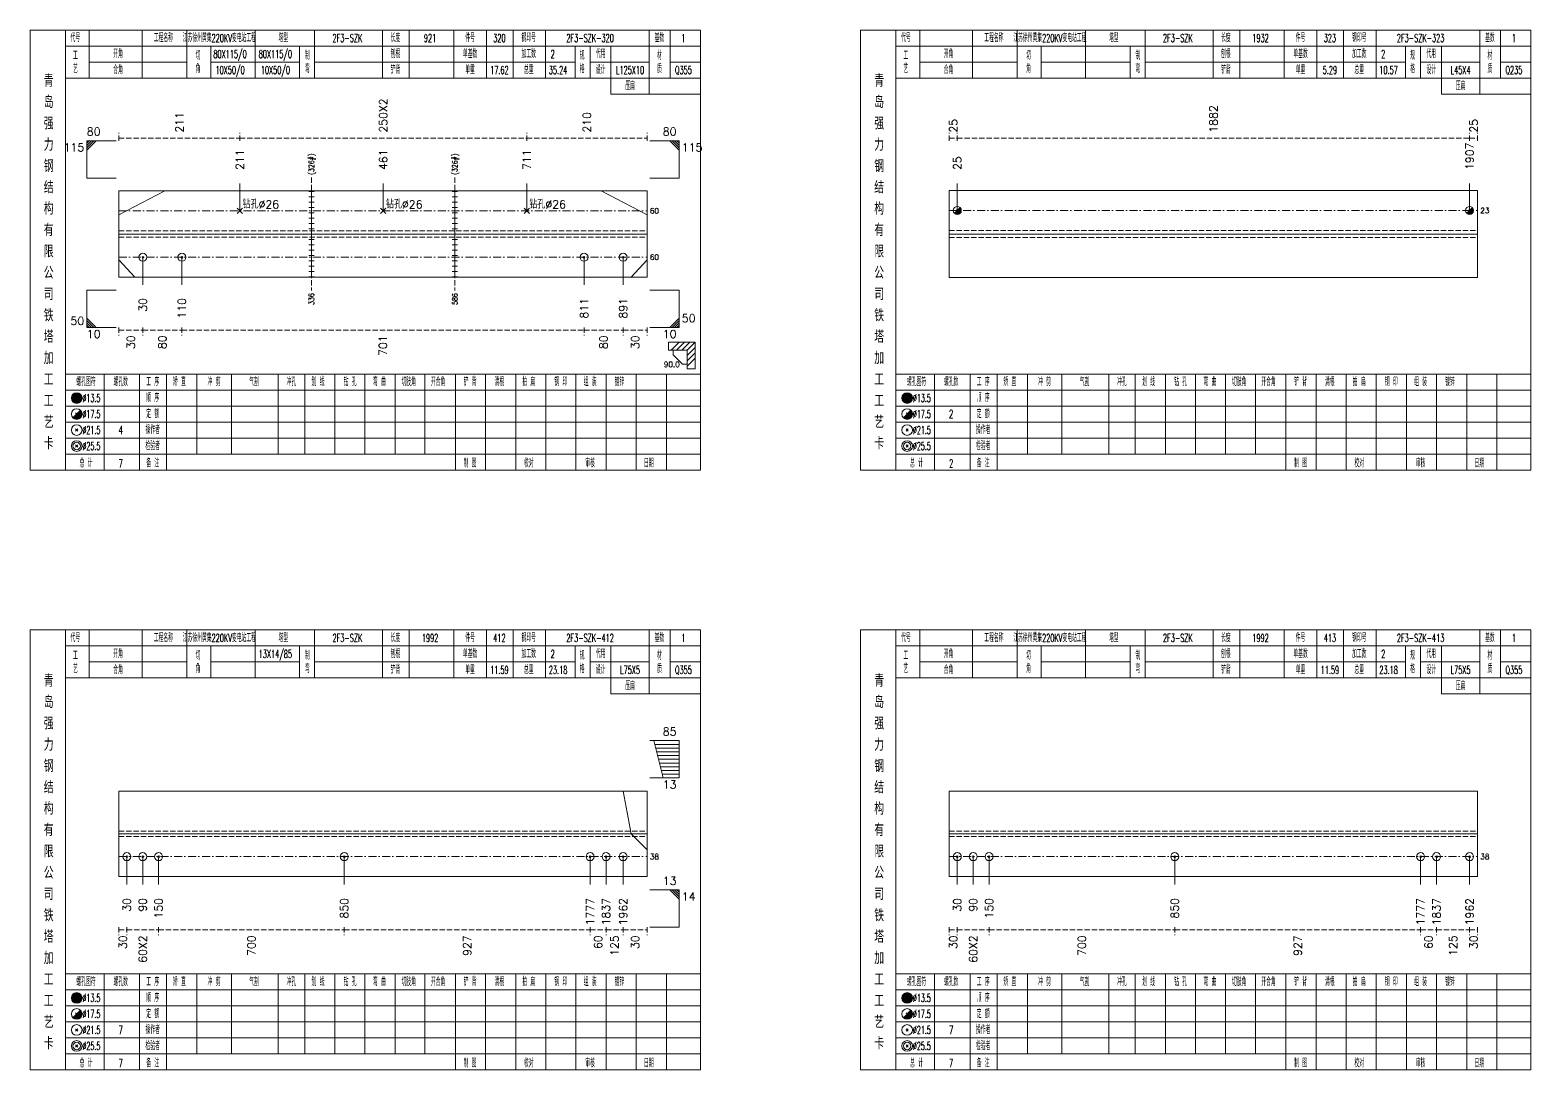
# Model space of a CAD drawing. Extents: x 0 to 4623, y -1159 to 4890.
# Drawn here: x 2803 to 3365, y 2925 to 3315 of the extents above; entities that cross this region are included whole.
import ezdxf
from ezdxf.enums import TextEntityAlignment as Align

# ---------------------------------------------------------------- set-up
doc = ezdxf.new("R2010")
doc.units = 0
doc.header["$MEASUREMENT"] = 0
doc.linetypes.add('一点画线', pattern=[5.2, 3, -1, 0.2, -1])
doc.linetypes.add('虚线', pattern=[2.75, 2, -0.75])
doc.layers.get('0').update_dxf_attribs({"linetype": 'CONTINUOUS', "lineweight": 25})
for name, color, linetype, lineweight in [('1', 7, 'CONTINUOUS', 25), ('2', 7, 'CONTINUOUS', 25), ('4', 7, 'CONTINUOUS', 25), ('5', 7, 'CONTINUOUS', 25)]:
    doc.layers.add(name, color=color, linetype=linetype, lineweight=lineweight)
doc.styles.get("Standard").update_dxf_attribs({"font": 'simplex.shx', "width": 0.7, "height": 3, "bigfont": 'gbhzfs.shx'})

# ---------------------------------------------------------------- blocks, each defined once
blk = doc.blocks.new('孔21.5')
at = {"layer": '5', "color": 7, "linetype": 'Continuous', "lineweight": 13}
for p, q in [((-0.2, -0.2), (0.2, 0.2)), ((-0.2, 0.2), (0.2, -0.2))]:
    blk.add_line(p, q, dxfattribs=at)
blk.add_circle((0, 0), 1, dxfattribs=at)
blk = doc.blocks.new('孔17.5')
at = {"layer": '5', "color": 7, "linetype": 'Continuous', "lineweight": 13}
for p, q in [((-0.707, -0.707), (0.707, 0.707)), ((-0.2, 0.2), (0.2, -0.2))]:
    blk.add_line(p, q, dxfattribs=at)
blk.add_circle((0, 0), 1, dxfattribs=at)
for radius in [0.9, 0.8, 0.7, 0.6, 0.5, 0.4, 0.3, 0.2, 0.1]:
    blk.add_arc((0, 0), radius, 225, 45, dxfattribs=at)

msp = doc.modelspace()

# ---------------------------------------------------------------- linework, layer by layer
at = {"color": 8, "linetype": '虚线', "lineweight": 9}
for p, q in [((2835.9, 3273.5), (2835.9, 3276.5)), ((2881.284, 3273.5), (2881.284, 3276.5)), ((2881.284, 3273.5), (2881.284, 3276.5)), ((2988.831, 3273.5), (2988.831, 3276.5)), ((2988.831, 3273.5), (2988.831, 3276.5)), ((3034, 3273.5), (3034, 3276.5)), ((3147.3, 3273.5), (3147.3, 3276.5)), ((3150.3, 3273.5), (3150.3, 3276.5)), ((3150.3, 3273.5), (3150.3, 3276.5)), ((3342.4, 3273.5), (3342.4, 3276.5)), ((3342.4, 3273.5), (3342.4, 3276.5)), ((3345.4, 3273.5), (3345.4, 3276.5)), ((2835.9, 3274.5), (2881.284, 3274.5)), ((2881.284, 3274.5), (2988.831, 3274.5)), ((2988.831, 3274.5), (3034, 3274.5)), ((3147.3, 3274.5), (3150.3, 3274.5)), ((3150.3, 3274.5), (3342.4, 3274.5)), ((3342.4, 3274.5), (3345.4, 3274.5)), ((2835.9, 3203.5), (2835.9, 3200.5)), ((2835.9, 3202.5), (2844.9, 3202.5)), ((2844.9, 3203.5), (2844.9, 3200.5)), ((2844.9, 3203.5), (2844.9, 3200.5)), ((2844.9, 3202.5), (2859.56, 3202.5)), ((2859.56, 3203.5), (2859.56, 3200.5)), ((2859.56, 3203.5), (2859.56, 3200.5)), ((2859.56, 3202.5), (3010.34, 3202.5)), ((3010.34, 3203.5), (3010.34, 3200.5)), ((3010.34, 3203.5), (3010.34, 3200.5)), ((3010.34, 3202.5), (3025, 3202.5)), ((3025, 3203.5), (3025, 3200.5)), ((3025, 3203.5), (3025, 3200.5)), ((3025, 3202.5), (3034, 3202.5)), ((3034, 3203.5), (3034, 3200.5)), ((2835.9, 2978.5), (2835.9, 2975.5)), ((2835.9, 2977.5), (2838.9, 2977.5)), ((2838.9, 2978.5), (2838.9, 2975.5)), ((2838.9, 2978.5), (2838.9, 2975.5)), ((2838.9, 2977.5), (2850.817, 2977.5)), ((2850.817, 2978.5), (2850.817, 2975.5)), ((2850.817, 2978.5), (2850.817, 2975.5)), ((2850.817, 2977.5), (2920.431, 2977.5)), ((2920.431, 2978.5), (2920.431, 2975.5)), ((2920.431, 2978.5), (2920.431, 2975.5)), ((2920.431, 2977.5), (3012.619, 2977.5)), ((3012.619, 2978.5), (3012.619, 2975.5)), ((3012.619, 2978.5), (3012.619, 2975.5)), ((3012.619, 2977.5), (3018.586, 2977.5)), ((3018.586, 2978.5), (3018.586, 2975.5)), ((3018.586, 2978.5), (3018.586, 2975.5)), ((3018.586, 2977.5), (3025, 2977.5)), ((3025, 2978.5), (3025, 2975.5)), ((3025, 2978.5), (3025, 2975.5)), ((3025, 2977.5), (3034, 2977.5)), ((3034, 2978.5), (3034, 2975.5)), ((3147.3, 2978.5), (3147.3, 2975.5)), ((3147.3, 2977.5), (3150.3, 2977.5)), ((3150.3, 2978.5), (3150.3, 2975.5)), ((3150.3, 2978.5), (3150.3, 2975.5)), ((3150.3, 2977.5), (3162.217, 2977.5)), ((3162.217, 2978.5), (3162.217, 2975.5)), ((3162.217, 2978.5), (3162.217, 2975.5)), ((3162.217, 2977.5), (3231.831, 2977.5)), ((3231.831, 2978.5), (3231.831, 2975.5)), ((3231.831, 2978.5), (3231.831, 2975.5)), ((3231.831, 2977.5), (3324.019, 2977.5)), ((3324.019, 2978.5), (3324.019, 2975.5)), ((3324.019, 2978.5), (3324.019, 2975.5)), ((3324.019, 2977.5), (3329.986, 2977.5)), ((3329.986, 2978.5), (3329.986, 2975.5)), ((3329.986, 2978.5), (3329.986, 2975.5)), ((3329.986, 2977.5), (3342.4, 2977.5)), ((3342.4, 2978.5), (3342.4, 2975.5)), ((3342.4, 2978.5), (3342.4, 2975.5)), ((3342.4, 2977.5), (3345.4, 2977.5)), ((3345.4, 2978.5), (3345.4, 2975.5))]:
    msp.add_line(p, q, dxfattribs=at)
at = {"color": 7, "linetype": 'Continuous', "lineweight": 13}
for p, q in [((2823.9, 3273.5), (2834.9, 3273.5)), ((2823.9, 3259.5), (2823.9, 3273.5)), ((2824.775, 3273.5), (2823.9, 3272.625)), ((2825.65, 3273.5), (2823.9, 3271.75)), ((2826.525, 3273.5), (2823.9, 3270.875)), ((2827.4, 3273.5), (2823.9, 3270)), ((3046, 3273.5), (3035, 3273.5)), ((3042.5, 3273.5), (3046, 3270)), ((3043.375, 3273.5), (3046, 3270.875)), ((3044.25, 3273.5), (3046, 3271.75)), ((3045.125, 3273.5), (3046, 3272.625)), ((3046, 3259.5), (3046, 3273.5)), ((2823.9, 3259.5), (2834.9, 3259.5)), ((3046, 3259.5), (3035, 3259.5)), ((2835.9, 3245.7), (2853.107, 3254.7)), ((2881.284, 3247.2), (2881.284, 3257.5)), ((2935.058, 3247.2), (2935.058, 3257.5)), ((2988.831, 3247.2), (2988.831, 3257.5)), ((3034, 3245.7), (3016.793, 3254.7)), ((3150.3, 3247.333), (3150.3, 3257.5)), ((3342.4, 3247.333), (3342.4, 3257.5)), ((2880.284, 3246.2), (2882.284, 3248.2)), ((2880.284, 3248.2), (2882.284, 3246.2)), ((2934.058, 3246.2), (2936.058, 3248.2)), ((2934.058, 3248.2), (2936.058, 3246.2)), ((2987.831, 3246.2), (2989.831, 3248.2)), ((2987.831, 3248.2), (2989.831, 3246.2)), ((2835.9, 3228.78), (2841.9, 3222.3)), ((2844.9, 3229.8), (2844.9, 3219.5)), ((2859.56, 3229.8), (2859.56, 3219.5)), ((3010.34, 3229.8), (3010.34, 3219.5)), ((3025, 3229.8), (3025, 3219.5)), ((3034, 3228.78), (3028, 3222.3)), ((2823.9, 3217.5), (2834.9, 3217.5)), ((2823.9, 3217.5), (2823.9, 3203.5)), ((3046, 3217.5), (3035, 3217.5)), ((3046, 3217.5), (3046, 3203.5)), ((2827.4, 3203.5), (2823.9, 3207)), ((2826.525, 3203.5), (2823.9, 3206.125)), ((2825.65, 3203.5), (2823.9, 3205.25)), ((2824.775, 3203.5), (2823.9, 3204.375)), ((2823.9, 3203.5), (2834.9, 3203.5)), ((3046, 3203.5), (3035, 3203.5)), ((3042.5, 3203.5), (3046, 3207)), ((3043.375, 3203.5), (3046, 3206.125)), ((3044.25, 3203.5), (3046, 3205.25)), ((3045.125, 3203.5), (3046, 3204.375)), ((3046, 3048.5), (3035, 3048.5)), ((3040, 3034.5), (3036.5, 3048.5)), ((3046, 3047.1), (3036.85, 3047.1)), ((3046, 3045.7), (3037.2, 3045.7)), ((3046, 3034.5), (3046, 3048.5)), ((3046, 3044.3), (3037.55, 3044.3)), ((3046, 3042.9), (3037.9, 3042.9)), ((3046, 3041.5), (3038.25, 3041.5)), ((3046, 3040.1), (3038.6, 3040.1)), ((3046, 3034.5), (3035, 3034.5)), ((3046, 3038.7), (3038.95, 3038.7)), ((3046, 3037.3), (3039.3, 3037.3)), ((3046, 3035.9), (3039.65, 3035.9)), ((3028, 3013.5), (3025, 3029.5)), ((3034, 3007.5), (3028, 3013.5)), ((2838.9, 3005), (2838.9, 2994.5)), ((2844.85, 3005), (2844.85, 2994.5)), ((2850.817, 3005), (2850.817, 2994.5)), ((2920.431, 3005), (2920.431, 2994.5)), ((3012.619, 3005), (3012.619, 2994.5)), ((3018.586, 3005), (3018.586, 2994.5)), ((3025, 3005), (3025, 2994.5)), ((3150.3, 3005), (3150.3, 2994.5)), ((3156.25, 3005), (3156.25, 2994.5)), ((3162.217, 3005), (3162.217, 2994.5)), ((3231.831, 3005), (3231.831, 2994.5)), ((3324.019, 3005), (3324.019, 2994.5)), ((3329.986, 3005), (3329.986, 2994.5)), ((3342.4, 3005), (3342.4, 2994.5)), ((3046, 2992.5), (3035, 2992.5)), ((3042.5, 2992.5), (3046, 2989)), ((3043.375, 2992.5), (3046, 2989.875)), ((3044.25, 2992.5), (3046, 2990.75)), ((3045.125, 2992.5), (3046, 2991.625)), ((3046, 2992.5), (3046, 2978.5)), ((3046, 2978.5), (3035, 2978.5))]:
    msp.add_line(p, q, dxfattribs=at)
at = {"color": 7, "linetype": 'Continuous', "lineweight": 18}
for p, q in [((2835.9, 3254.7), (2835.9, 3222.3)), ((2835.9, 3254.7), (3034, 3254.7)), ((3034, 3254.7), (3034, 3222.3)), ((3147.3, 3254.833), (3147.3, 3222.167)), ((3147.3, 3254.833), (3345.4, 3254.833)), ((3345.4, 3254.833), (3345.4, 3222.167)), ((2835.9, 3238.5), (3034, 3238.5)), ((3147.3, 3238.5), (3345.4, 3238.5)), ((2835.9, 3029.5), (2835.9, 2997.5)), ((2835.9, 3029.5), (3034, 3029.5)), ((3034, 3029.5), (3034, 2997.5)), ((3147.3, 3029.5), (3147.3, 2997.5)), ((3147.3, 3029.5), (3345.4, 3029.5)), ((3345.4, 3029.5), (3345.4, 2997.5)), ((2835.9, 3013.5), (3034, 3013.5)), ((3147.3, 3013.5), (3345.4, 3013.5))]:
    msp.add_line(p, q, dxfattribs=at)
at = {"color": 3, "linetype": '一点画线', "lineweight": 13}
for p, q in [((2835.9, 3247.2), (3034, 3247.2)), ((3147.3, 3247.333), (3345.4, 3247.333)), ((2835.9, 3229.8), (3034, 3229.8)), ((2835.9, 3005), (3034, 3005)), ((3147.3, 3005), (3345.4, 3005))]:
    msp.add_line(p, q, dxfattribs=at)
at = {"color": 1, "linetype": '虚线', "lineweight": 18}
for p, q in [((2835.9, 3239.7), (3034, 3239.7)), ((2835.9, 3237.3), (3034, 3237.3)), ((3147.3, 3239.833), (3345.4, 3239.833)), ((3147.3, 3237.167), (3345.4, 3237.167)), ((2835.9, 3014.5), (3034, 3014.5)), ((2835.9, 3012.5), (3034, 3012.5)), ((3147.3, 3014.5), (3345.4, 3014.5)), ((3147.3, 3012.5), (3345.4, 3012.5))]:
    msp.add_line(p, q, dxfattribs=at)
at = {"layer": '1', "color": 7, "linetype": 'Continuous', "lineweight": 18}
for p, q in [((2835.9, 3222.3), (3034, 3222.3)), ((3147.3, 3222.167), (3345.4, 3222.167)), ((2835.9, 2997.5), (3034, 2997.5)), ((3147.3, 2997.5), (3345.4, 2997.5))]:
    msp.add_line(p, q, dxfattribs=at)
at = {"layer": '2', "color": 216, "linetype": '虚线', "lineweight": 13}
for p, q in [((2908.088, 3259.7), (2908.088, 3217.3)), ((2961.862, 3259.7), (2961.862, 3217.3))]:
    msp.add_line(p, q, dxfattribs=at)
at = {"layer": '2', "color": 7, "linetype": 'Continuous', "lineweight": 13}
for p, q in [((2909.088, 3254.5), (2907.088, 3254.5)), ((2908.088, 3238.5), (2908.088, 3254.7)), ((2962.862, 3254.5), (2960.862, 3254.5)), ((2961.862, 3238.5), (2961.862, 3254.7)), ((2909.088, 3252.5), (2907.088, 3252.5)), ((2909.088, 3250.5), (2907.088, 3250.5)), ((2909.088, 3248.5), (2907.088, 3248.5)), ((2962.862, 3252.5), (2960.862, 3252.5)), ((2962.862, 3250.5), (2960.862, 3250.5)), ((2962.862, 3248.5), (2960.862, 3248.5)), ((2909.088, 3246.5), (2907.088, 3246.5)), ((2909.088, 3244.5), (2907.088, 3244.5)), ((2909.088, 3242.5), (2907.088, 3242.5)), ((2962.862, 3246.5), (2960.862, 3246.5)), ((2962.862, 3244.5), (2960.862, 3244.5)), ((2962.862, 3242.5), (2960.862, 3242.5)), ((2909.088, 3240.5), (2907.088, 3240.5)), ((2907.088, 3236.5), (2909.088, 3236.5)), ((2908.088, 3238.5), (2908.088, 3222.3)), ((2962.862, 3240.5), (2960.862, 3240.5)), ((2960.862, 3236.5), (2962.862, 3236.5)), ((2961.862, 3238.5), (2961.862, 3222.3)), ((2907.088, 3234.5), (2909.088, 3234.5)), ((2907.088, 3232.5), (2909.088, 3232.5)), ((2907.088, 3230.5), (2909.088, 3230.5)), ((2960.862, 3234.5), (2962.862, 3234.5)), ((2960.862, 3232.5), (2962.862, 3232.5)), ((2960.862, 3230.5), (2962.862, 3230.5)), ((2907.088, 3228.5), (2909.088, 3228.5)), ((2907.088, 3226.5), (2909.088, 3226.5)), ((2960.862, 3228.5), (2962.862, 3228.5)), ((2960.862, 3226.5), (2962.862, 3226.5)), ((2907.088, 3224.5), (2909.088, 3224.5)), ((2907.088, 3222.5), (2909.088, 3222.5)), ((2960.862, 3224.5), (2962.862, 3224.5)), ((2960.862, 3222.5), (2962.862, 3222.5)), ((3052, 3198), (3042, 3198)), ((3042, 3198), (3042, 3195)), ((3043, 3195), (3046, 3198)), ((3045, 3195), (3048, 3198)), ((3047, 3195), (3050, 3198)), ((3049, 3195), (3052, 3198)), ((3052, 3188), (3052, 3198)), ((3042, 3195), (3049, 3195)), ((3043.75, 3195), (3043.75, 3193.25)), ((3047.25, 3189.75), (3043.75, 3193.25)), ((3049, 3193), (3052, 3196)), ((3049, 3195), (3049, 3188)), ((3049, 3191), (3052, 3194)), ((3049, 3189), (3052, 3192)), ((3047.25, 3189.75), (3049, 3189.75)), ((3049, 3188), (3052, 3188))]:
    msp.add_line(p, q, dxfattribs=at)
at = {"layer": '4', "color": 1, "linetype": 'Continuous', "lineweight": 18}
for p, q in [((2815.9, 3150), (2815.9, 3315)), ((2824.8, 3297), (2824.8, 3315)), ((2844.6, 3297), (2844.6, 3315)), ((2861.4, 3297), (2861.4, 3315)), ((2887, 3297), (2887, 3315)), ((2909.3, 3297), (2909.3, 3315)), ((2934.8, 3297), (2934.8, 3315)), ((2944.8, 3297), (2944.8, 3315)), ((2961.5, 3297), (2961.5, 3315)), ((2973.7, 3297), (2973.7, 3315)), ((2983.7, 3297), (2983.7, 3315)), ((2995.9, 3297), (2995.9, 3315)), ((3034.8, 3291), (3034.8, 3315)), ((3042.6, 3297), (3042.6, 3315)), ((3127.3, 3150), (3127.3, 3315)), ((3136.2, 3297), (3136.2, 3315)), ((3156, 3297), (3156, 3315)), ((3172.8, 3297), (3172.8, 3315)), ((3198.4, 3297), (3198.4, 3315)), ((3220.7, 3297), (3220.7, 3315)), ((3246.2, 3297), (3246.2, 3315)), ((3256.2, 3297), (3256.2, 3315)), ((3272.9, 3297), (3272.9, 3315)), ((3285.1, 3297), (3285.1, 3315)), ((3295.1, 3297), (3295.1, 3315)), ((3307.3, 3297), (3307.3, 3315)), ((3346.2, 3291), (3346.2, 3315)), ((3354, 3297), (3354, 3315)), ((2815.9, 3309), (3054, 3309)), ((2870.4, 3297), (2870.4, 3309)), ((2903.7, 3297), (2903.7, 3309)), ((3007, 3297), (3007, 3309)), ((3012.6, 3297), (3012.6, 3309)), ((3020.4, 3291), (3020.4, 3309)), ((3127.3, 3309), (3365.4, 3309)), ((3181.8, 3297), (3181.8, 3309)), ((3215.1, 3297), (3215.1, 3309)), ((3318.4, 3297), (3318.4, 3309)), ((3324, 3297), (3324, 3309)), ((3331.8, 3291), (3331.8, 3309)), ((2824.8, 3303), (2861.4, 3303)), ((2870.4, 3303), (2903.7, 3303)), ((2909.3, 3303), (3007, 3303)), ((3012.6, 3303), (3034.8, 3303)), ((3042.6, 3303), (3054, 3303)), ((3136.2, 3303), (3172.8, 3303)), ((3181.8, 3303), (3215.1, 3303)), ((3220.7, 3303), (3318.4, 3303)), ((3324, 3303), (3346.2, 3303)), ((3354, 3303), (3365.4, 3303)), ((2815.9, 3297), (3054, 3297)), ((3127.3, 3297), (3365.4, 3297)), ((3020.4, 3291), (3054, 3291)), ((3331.8, 3291), (3365.4, 3291)), ((2815.9, 3186), (3054, 3186)), ((2830.4, 3150), (2830.4, 3186)), ((2843.7, 3150), (2843.7, 3186)), ((2853.8, 3150), (2853.8, 3186)), ((2865.2, 3156), (2865.2, 3186)), ((2878.1, 3156), (2878.1, 3186)), ((2895.7, 3156), (2895.7, 3186)), ((2905.6, 3156), (2905.6, 3186)), ((2916.9, 3156), (2916.9, 3186)), ((2928.2, 3156), (2928.2, 3186)), ((2939.5, 3156), (2939.5, 3186)), ((2950.7, 3156), (2950.7, 3186)), ((2962.1, 3156), (2962.1, 3186)), ((2973.4, 3156), (2973.4, 3186)), ((2984.7, 3156), (2984.7, 3186)), ((2996, 3156), (2996, 3186)), ((3007.3, 3156), (3007.3, 3186)), ((3018.6, 3156), (3018.6, 3186)), ((3029.9, 3156), (3029.9, 3186)), ((3041.2, 3156), (3041.2, 3186)), ((3127.3, 3186), (3365.4, 3186)), ((3141.8, 3150), (3141.8, 3186)), ((3155.1, 3150), (3155.1, 3186)), ((3165.2, 3150), (3165.2, 3186)), ((3176.6, 3156), (3176.6, 3186)), ((3189.5, 3156), (3189.5, 3186)), ((3207.1, 3156), (3207.1, 3186)), ((3217, 3156), (3217, 3186)), ((3228.3, 3156), (3228.3, 3186)), ((3239.6, 3156), (3239.6, 3186)), ((3250.9, 3156), (3250.9, 3186)), ((3262.1, 3156), (3262.1, 3186)), ((3273.5, 3156), (3273.5, 3186)), ((3284.8, 3156), (3284.8, 3186)), ((3296.1, 3156), (3296.1, 3186)), ((3307.4, 3156), (3307.4, 3186)), ((3318.7, 3156), (3318.7, 3186)), ((3330, 3156), (3330, 3186)), ((3341.3, 3156), (3341.3, 3186)), ((3352.6, 3156), (3352.6, 3186)), ((2815.9, 3180), (3054, 3180)), ((3127.3, 3180), (3365.4, 3180)), ((2815.9, 3174), (3054, 3174)), ((3127.3, 3174), (3365.4, 3174)), ((2815.9, 3168), (3054, 3168)), ((3127.3, 3168), (3365.4, 3168)), ((2815.9, 3162), (3054, 3162)), ((3127.3, 3162), (3365.4, 3162)), ((2815.9, 3156), (3054, 3156)), ((2962.1, 3150), (2962.1, 3156)), ((2973.4, 3150), (2973.4, 3156)), ((2984.7, 3150), (2984.7, 3156)), ((2996, 3150), (2996, 3156)), ((3007.3, 3150), (3007.3, 3156)), ((3018.6, 3150), (3018.6, 3156)), ((3029.9, 3150), (3029.9, 3156)), ((3041.2, 3150), (3041.2, 3156)), ((3127.3, 3156), (3365.4, 3156)), ((3273.5, 3150), (3273.5, 3156)), ((3284.8, 3150), (3284.8, 3156)), ((3296.1, 3150), (3296.1, 3156)), ((3307.4, 3150), (3307.4, 3156)), ((3318.7, 3150), (3318.7, 3156)), ((3330, 3150), (3330, 3156)), ((3341.3, 3150), (3341.3, 3156)), ((3352.6, 3150), (3352.6, 3156)), ((2815.9, 2925), (2815.9, 3090)), ((2824.8, 3072), (2824.8, 3090)), ((2844.6, 3072), (2844.6, 3090)), ((2861.4, 3072), (2861.4, 3090)), ((2887, 3072), (2887, 3090)), ((2909.3, 3072), (2909.3, 3090)), ((2934.8, 3072), (2934.8, 3090)), ((2944.8, 3072), (2944.8, 3090)), ((2961.5, 3072), (2961.5, 3090)), ((2973.7, 3072), (2973.7, 3090)), ((2983.7, 3072), (2983.7, 3090)), ((2995.9, 3072), (2995.9, 3090)), ((3034.8, 3066), (3034.8, 3090)), ((3042.6, 3072), (3042.6, 3090)), ((3127.3, 2925), (3127.3, 3090)), ((3136.2, 3072), (3136.2, 3090)), ((3156, 3072), (3156, 3090)), ((3172.8, 3072), (3172.8, 3090)), ((3198.4, 3072), (3198.4, 3090)), ((3220.7, 3072), (3220.7, 3090)), ((3246.2, 3072), (3246.2, 3090)), ((3256.2, 3072), (3256.2, 3090)), ((3272.9, 3072), (3272.9, 3090)), ((3285.1, 3072), (3285.1, 3090)), ((3295.1, 3072), (3295.1, 3090)), ((3307.3, 3072), (3307.3, 3090)), ((3346.2, 3066), (3346.2, 3090)), ((3354, 3072), (3354, 3090)), ((2815.9, 3084), (3054, 3084)), ((2870.4, 3072), (2870.4, 3084)), ((2903.7, 3072), (2903.7, 3084)), ((3007, 3072), (3007, 3084)), ((3012.6, 3072), (3012.6, 3084)), ((3020.4, 3066), (3020.4, 3084)), ((3127.3, 3084), (3365.4, 3084)), ((3181.8, 3072), (3181.8, 3084)), ((3215.1, 3072), (3215.1, 3084)), ((3318.4, 3072), (3318.4, 3084)), ((3324, 3072), (3324, 3084)), ((3331.8, 3066), (3331.8, 3084)), ((2824.8, 3078), (2861.4, 3078)), ((2870.4, 3078), (2903.7, 3078)), ((2909.3, 3078), (3007, 3078)), ((3012.6, 3078), (3034.8, 3078)), ((3042.6, 3078), (3054, 3078)), ((3136.2, 3078), (3172.8, 3078)), ((3181.8, 3078), (3215.1, 3078)), ((3220.7, 3078), (3318.4, 3078)), ((3324, 3078), (3346.2, 3078)), ((3354, 3078), (3365.4, 3078)), ((2815.9, 3072), (3054, 3072)), ((3127.3, 3072), (3365.4, 3072)), ((3020.4, 3066), (3054, 3066)), ((3331.8, 3066), (3365.4, 3066)), ((2815.9, 2961), (3054, 2961)), ((2830.4, 2925), (2830.4, 2961)), ((2843.7, 2925), (2843.7, 2961)), ((2853.8, 2925), (2853.8, 2961)), ((2865.2, 2931), (2865.2, 2961)), ((2878.1, 2931), (2878.1, 2961)), ((2895.7, 2931), (2895.7, 2961)), ((2905.6, 2931), (2905.6, 2961)), ((2916.9, 2931), (2916.9, 2961)), ((2928.2, 2931), (2928.2, 2961)), ((2939.5, 2931), (2939.5, 2961)), ((2950.7, 2931), (2950.7, 2961)), ((2962.1, 2931), (2962.1, 2961)), ((2973.4, 2931), (2973.4, 2961)), ((2984.7, 2931), (2984.7, 2961)), ((2996, 2931), (2996, 2961)), ((3007.3, 2931), (3007.3, 2961)), ((3018.6, 2931), (3018.6, 2961)), ((3029.9, 2931), (3029.9, 2961)), ((3041.2, 2931), (3041.2, 2961)), ((3127.3, 2961), (3365.4, 2961)), ((3141.8, 2925), (3141.8, 2961)), ((3155.1, 2925), (3155.1, 2961)), ((3165.2, 2925), (3165.2, 2961)), ((3176.6, 2931), (3176.6, 2961)), ((3189.5, 2931), (3189.5, 2961)), ((3207.1, 2931), (3207.1, 2961)), ((3217, 2931), (3217, 2961)), ((3228.3, 2931), (3228.3, 2961)), ((3239.6, 2931), (3239.6, 2961)), ((3250.9, 2931), (3250.9, 2961)), ((3262.1, 2931), (3262.1, 2961)), ((3273.5, 2931), (3273.5, 2961)), ((3284.8, 2931), (3284.8, 2961)), ((3296.1, 2931), (3296.1, 2961)), ((3307.4, 2931), (3307.4, 2961)), ((3318.7, 2931), (3318.7, 2961)), ((3330, 2931), (3330, 2961)), ((3341.3, 2931), (3341.3, 2961)), ((3352.6, 2931), (3352.6, 2961)), ((2815.9, 2955), (3054, 2955)), ((3127.3, 2955), (3365.4, 2955)), ((2815.9, 2949), (3054, 2949)), ((3127.3, 2949), (3365.4, 2949)), ((2815.9, 2943), (3054, 2943)), ((3127.3, 2943), (3365.4, 2943)), ((2815.9, 2937), (3054, 2937)), ((3127.3, 2937), (3365.4, 2937)), ((2815.9, 2931), (3054, 2931)), ((2962.1, 2925), (2962.1, 2931)), ((2973.4, 2925), (2973.4, 2931)), ((2984.7, 2925), (2984.7, 2931)), ((2996, 2925), (2996, 2931)), ((3007.3, 2925), (3007.3, 2931)), ((3018.6, 2925), (3018.6, 2931)), ((3029.9, 2925), (3029.9, 2931)), ((3041.2, 2925), (3041.2, 2931)), ((3127.3, 2931), (3365.4, 2931)), ((3273.5, 2925), (3273.5, 2931)), ((3284.8, 2925), (3284.8, 2931)), ((3296.1, 2925), (3296.1, 2931)), ((3307.4, 2925), (3307.4, 2931)), ((3318.7, 2925), (3318.7, 2931)), ((3330, 2925), (3330, 2931)), ((3341.3, 2925), (3341.3, 2931)), ((3352.6, 2925), (3352.6, 2931))]:
    msp.add_line(p, q, dxfattribs=at)
at = {"layer": '4', "color": 7, "linetype": 'Continuous', "lineweight": 13}
for p, q in [((2819.9, 3176.8), (2820.3, 3177.2)), ((2820.3, 3176.8), (2819.9, 3177.2)), ((3131.3, 3176.8), (3131.7, 3177.2)), ((3131.7, 3176.8), (3131.3, 3177.2)), ((2818.686, 3169.586), (2821.514, 3172.414)), ((2819.7, 3171.4), (2820.5, 3170.6)), ((3130.086, 3169.586), (3132.914, 3172.414)), ((3131.1, 3171.4), (3131.9, 3170.6)), ((2819.7, 3164.6), (2820.5, 3165.4)), ((2819.7, 3165.4), (2820.5, 3164.6)), ((3131.1, 3164.6), (3131.9, 3165.4)), ((3131.1, 3165.4), (3131.9, 3164.6)), ((2819.7, 3158.6), (2820.5, 3159.4)), ((2819.7, 3159.4), (2820.5, 3158.6)), ((3131.1, 3158.6), (3131.9, 3159.4)), ((3131.1, 3159.4), (3131.9, 3158.6)), ((2819.9, 2951.8), (2820.3, 2952.2)), ((2820.3, 2951.8), (2819.9, 2952.2)), ((3131.3, 2951.8), (3131.7, 2952.2)), ((3131.7, 2951.8), (3131.3, 2952.2)), ((2818.686, 2944.586), (2821.514, 2947.414)), ((2819.7, 2946.4), (2820.5, 2945.6)), ((3130.086, 2944.586), (3132.914, 2947.414)), ((3131.1, 2946.4), (3131.9, 2945.6)), ((2819.7, 2939.6), (2820.5, 2940.4)), ((2819.7, 2940.4), (2820.5, 2939.6)), ((3131.1, 2939.6), (3131.9, 2940.4)), ((3131.1, 2940.4), (3131.9, 2939.6)), ((2819.7, 2933.6), (2820.5, 2934.4)), ((2819.7, 2934.4), (2820.5, 2933.6)), ((3131.1, 2933.6), (3131.9, 2934.4)), ((3131.1, 2934.4), (3131.9, 2933.6))]:
    msp.add_line(p, q, dxfattribs=at)
at = {"layer": '4', "color": 1, "linetype": 'Continuous', "lineweight": 18}
for points in [[(2802.6, 3315), (2802.6, 3150), (3054, 3150), (3054, 3315)], [(3114, 3315), (3114, 3150), (3365.4, 3150), (3365.4, 3315)], [(2802.6, 3090), (2802.6, 2925), (3054, 2925), (3054, 3090)], [(3114, 3090), (3114, 2925), (3365.4, 2925), (3365.4, 3090)]]:
    msp.add_lwpolyline(points, close=True, dxfattribs=at)
at = {"layer": '4', "color": 7, "linetype": 'Continuous', "lineweight": 13}
for centre, radius in [((2820.1, 3177), 2), ((2820.1, 3177), 1.8), ((2820.1, 3177), 1.6), ((2820.1, 3177), 1.4), ((2820.1, 3177), 1.2), ((2820.1, 3177), 1), ((2820.1, 3177), 0.8), ((2820.1, 3177), 0.6), ((2820.1, 3177), 0.4), ((2820.1, 3177), 0.2), ((3131.5, 3177), 2), ((3131.5, 3177), 1.8), ((3131.5, 3177), 1.6), ((3131.5, 3177), 1.4), ((3131.5, 3177), 1.2), ((3131.5, 3177), 1), ((3131.5, 3177), 0.8), ((3131.5, 3177), 0.6), ((3131.5, 3177), 0.4), ((3131.5, 3177), 0.2), ((2820.1, 3171), 2), ((3131.5, 3171), 2), ((2820.1, 3165), 2), ((3131.5, 3165), 2), ((2820.1, 3159), 2), ((2820.1, 3159), 1.4), ((3131.5, 3159), 2), ((3131.5, 3159), 1.4), ((2820.1, 2952), 2), ((2820.1, 2952), 1.8), ((2820.1, 2952), 1.6), ((2820.1, 2952), 1.4), ((2820.1, 2952), 1.2), ((2820.1, 2952), 1), ((2820.1, 2952), 0.8), ((2820.1, 2952), 0.6), ((2820.1, 2952), 0.4), ((2820.1, 2952), 0.2), ((3131.5, 2952), 2), ((3131.5, 2952), 1.8), ((3131.5, 2952), 1.6), ((3131.5, 2952), 1.4), ((3131.5, 2952), 1.2), ((3131.5, 2952), 1), ((3131.5, 2952), 0.8), ((3131.5, 2952), 0.6), ((3131.5, 2952), 0.4), ((3131.5, 2952), 0.2), ((2820.1, 2946), 2), ((3131.5, 2946), 2), ((2820.1, 2940), 2), ((3131.5, 2940), 2), ((2820.1, 2934), 2), ((2820.1, 2934), 1.4), ((3131.5, 2934), 2), ((3131.5, 2934), 1.4)]:
    msp.add_circle(centre, radius, dxfattribs=at)
for centre, radius in [((2820.1, 3171), 1.8), ((2820.1, 3171), 1.6), ((2820.1, 3171), 1.4), ((2820.1, 3171), 1.2), ((2820.1, 3171), 1), ((2820.1, 3171), 0.8), ((2820.1, 3171), 0.6), ((2820.1, 3171), 0.4), ((2820.1, 3171), 0.2), ((3131.5, 3171), 1.8), ((3131.5, 3171), 1.6), ((3131.5, 3171), 1.4), ((3131.5, 3171), 1.2), ((3131.5, 3171), 1), ((3131.5, 3171), 0.8), ((3131.5, 3171), 0.6), ((3131.5, 3171), 0.4), ((3131.5, 3171), 0.2), ((2820.1, 2946), 1.8), ((2820.1, 2946), 1.6), ((2820.1, 2946), 1.4), ((2820.1, 2946), 1.2), ((2820.1, 2946), 1), ((2820.1, 2946), 0.8), ((2820.1, 2946), 0.6), ((2820.1, 2946), 0.4), ((2820.1, 2946), 0.2), ((3131.5, 2946), 1.8), ((3131.5, 2946), 1.6), ((3131.5, 2946), 1.4), ((3131.5, 2946), 1.2), ((3131.5, 2946), 1), ((3131.5, 2946), 0.8), ((3131.5, 2946), 0.6), ((3131.5, 2946), 0.4), ((3131.5, 2946), 0.2)]:
    msp.add_arc(centre, radius, 225, 45, dxfattribs=at)

# ---------------------------------------------------------------- block references
at = {"color": 7, "linetype": 'Continuous', "lineweight": 13, "xscale": 1.5, "yscale": 1.5, "zscale": 1.5}
for p in [(3150.3, 3247.333), (3342.4, 3247.333)]:
    msp.add_blockref('孔17.5', p, dxfattribs=at)
at = {"layer": '1', "color": 7, "linetype": 'Continuous', "lineweight": 13, "xscale": 1.5, "yscale": 1.5, "zscale": 1.5}
for p in [(2844.9, 3229.8), (2859.56, 3229.8), (3010.34, 3229.8), (3025, 3229.8), (2838.9, 3005), (2844.85, 3005), (2850.817, 3005), (2920.431, 3005), (3012.619, 3005), (3018.586, 3005), (3025, 3005), (3150.3, 3005), (3156.25, 3005), (3162.217, 3005), (3231.831, 3005), (3324.019, 3005), (3329.986, 3005), (3342.4, 3005)]:
    msp.add_blockref('孔21.5', p, dxfattribs=at)

# ---------------------------------------------------------------- texts
at = {"color": 8, "linetype": 'Continuous', "lineweight": 9}
for s, p in [('250X2', (2935.058, 3276.5)), ('211', (2858.592, 3276.5)), ('210', (3011.415, 3276.5)), ('25', (3148.8, 3276.5)), ('1882', (3246.35, 3276.5)), ('25', (3343.9, 3276.5))]:
    msp.add_text(s, height=3, rotation=90, dxfattribs=at).set_placement(p, align=Align.MIDDLE_LEFT)
at = {"color": 7, "linetype": 'Continuous', "lineweight": 13}
for s, p in [('80', (2823.9, 3274.5)), ('钻孔%%c26', (2882.284, 3247.2)), ('钻孔%%c26', (2936.058, 3247.2)), ('钻孔%%c26', (2989.831, 3247.2)), ('50', (3047, 3204.5))]:
    msp.add_text(s, height=3, dxfattribs=at).set_placement(p, align=Align.BOTTOM_LEFT)
for s, p in [('80', (3045, 3274.5)), ('50', (2822.9, 3203.5)), ('85', (3045, 3049.5)), ('13', (3045, 2993.5))]:
    msp.add_text(s, height=3, dxfattribs=at).set_placement(p, align=Align.BOTTOM_RIGHT)
for s, p in [('115', (2822.9, 3272.5)), ('10', (3045, 3202.5)), ('13', (3045, 3033.5))]:
    msp.add_text(s, height=3, dxfattribs=at).set_placement(p, align=Align.TOP_RIGHT)
for s, p in [('115', (3047, 3272.5)), ('10', (2823.9, 3202.5)), ('14', (3047, 2991.5))]:
    msp.add_text(s, height=3, dxfattribs=at).set_placement(p, align=Align.TOP_LEFT)
for s, p in [('1907', (3342.4, 3262.5)), ('211', (2881.284, 3262.5)), ('461', (2935.058, 3262.5)), ('711', (2988.831, 3262.5)), ('25', (3150.3, 3262.5))]:
    msp.add_text(s, height=3, rotation=90, dxfattribs=at).set_placement(p, align=Align.MIDDLE_LEFT)
for s, p in [('60', (3035, 3247.2)), ('23', (3346.4, 3247.333)), ('60', (3035, 3229.8)), ('38', (3035, 3005)), ('38', (3346.4, 3005))]:
    msp.add_text(s, height=2, dxfattribs=at).set_placement(p, align=Align.MIDDLE_LEFT)
at = {"color": 8, "linetype": 'Continuous', "lineweight": 9}
for s, p in [('30', (2840.4, 3200.5)), ('80', (2852.23, 3200.5)), ('701', (2934.95, 3200.5)), ('80', (3017.67, 3200.5)), ('30', (3029.5, 3200.5)), ('30', (2837.4, 2975.5)), ('60X2', (2844.859, 2975.5)), ('700', (2885.624, 2975.5)), ('927', (2966.525, 2975.5)), ('60', (3015.602, 2975.5)), ('125', (3021.793, 2975.5)), ('30', (3029.5, 2975.5)), ('30', (3148.8, 2975.5)), ('60X2', (3156.259, 2975.5)), ('700', (3197.024, 2975.5)), ('927', (3277.925, 2975.5)), ('60', (3327.002, 2975.5)), ('125', (3336.193, 2975.5)), ('30', (3343.9, 2975.5))]:
    msp.add_text(s, height=3, rotation=90, dxfattribs=at).set_placement(p, align=Align.MIDDLE_RIGHT)
at = {"layer": '1', "color": 7, "linetype": 'Continuous', "lineweight": 13}
for s, p in [('30', (2844.9, 3214.5)), ('110', (2859.56, 3214.5)), ('811', (3010.34, 3214.5)), ('891', (3025, 3214.5)), ('30', (2838.9, 2989.5)), ('90', (2844.85, 2989.5)), ('150', (2850.817, 2989.5)), ('850', (2920.431, 2989.5)), ('1777', (3012.619, 2989.5)), ('1837', (3018.586, 2989.5)), ('1962', (3025, 2989.5)), ('30', (3150.3, 2989.5)), ('90', (3156.25, 2989.5)), ('150', (3162.217, 2989.5)), ('850', (3231.831, 2989.5)), ('1777', (3324.019, 2989.5)), ('1837', (3329.986, 2989.5)), ('1962', (3342.4, 2989.5))]:
    msp.add_text(s, height=3, rotation=90, dxfattribs=at).set_placement(p, align=Align.MIDDLE_RIGHT)
at = {"layer": '2', "color": 7, "linetype": 'Continuous', "lineweight": 13, "width": 0.7}
for p in [(2908.088, 3260.7), (2961.862, 3260.7)]:
    msp.add_text('(326#)', height=2, rotation=90, dxfattribs=at).set_placement(p, align=Align.MIDDLE_LEFT)
for s, p in [('336', (2908.088, 3216.3)), ('586', (2961.862, 3216.3))]:
    msp.add_text(s, height=2, rotation=90, dxfattribs=at).set_placement(p, align=Align.MIDDLE_RIGHT)
at = {"layer": '2', "color": 7, "linetype": 'Continuous', "lineweight": 13}
msp.add_text('90.0', height=2, dxfattribs=at).set_placement((3046.25, 3188), align=Align.BOTTOM_RIGHT)
at = {"layer": '4', "color": 1, "linetype": 'Continuous', "lineweight": 13}
for s, height, width, p in [('代号', 3, 0.6, (2819.6, 3312)), ('工程名称', 3, 0.6, (2852.6, 3312)), ('江苏徐州黄集220KV变电站工程', 3, 0.6, (2873.6, 3312)), ('塔型', 3, 0.6, (2897.6, 3312)), ('2F3-SZK', 3, 0.6, (2921.6, 3312)), ('长度', 3, 0.6, (2939.6, 3312)), ('921', 3, 0.6, (2952.6, 3312)), ('件号', 3, 0.6, (2967.6, 3312)), ('320', 3, 0.6, (2978.6, 3312)), ('钢印号', 3, 0.6, (2989.6, 3312)), ('2F3-SZK-320', 3, 0.6, (3012.6, 3312)), ('基数', 3, 0.6, (3038.6, 3312)), ('1', 3, 0.6, (3047.6, 3312)), ('代号', 3, 0.6, (3131, 3312)), ('工程名称', 3, 0.6, (3164, 3312)), ('江苏徐州黄集220KV变电站工程', 3, 0.6, (3185, 3312)), ('塔型', 3, 0.6, (3209, 3312)), ('2F3-SZK', 3, 0.6, (3233, 3312)), ('长度', 3, 0.6, (3251, 3312)), ('1932', 3, 0.6, (3264, 3312)), ('件号', 3, 0.6, (3279, 3312)), ('323', 3, 0.6, (3290, 3312)), ('钢印号', 3, 0.6, (3301, 3312)), ('2F3-SZK-323', 3, 0.6, (3324, 3312)), ('基数', 3, 0.6, (3350, 3312)), ('1', 3, 0.6, (3359, 3312)), ('工', 3, 0.6, (2819.6, 3305.4)), ('开角', 3, 0.6, (2835.6, 3306)), ('切', 3, 0.6, (2865.6, 3305.4)), ('80X115/0', 3, 0.6, (2877.6, 3306)), ('80X115/0', 3, 0.6, (2894.6, 3306)), ('制', 3, 0.6, (2906.6, 3305.4)), ('刨根', 3, 0.6, (2939.6, 3306)), ('单基数', 3, 0.6, (2967.6, 3306)), ('加工数', 3, 0.6, (2989.6, 3306)), ('2', 3, 0.6, (2998.6, 3306)), ('规', 3, 0.6, (3009.6, 3305.4)), ('代用', 3, 0.6, (3016.6, 3306)), ('材', 3, 0.6, (3038.6, 3305.4)), ('工', 3, 0.6, (3131, 3305.4)), ('开角', 3, 0.6, (3147, 3306)), ('切', 3, 0.6, (3177, 3305.4)), ('制', 3, 0.6, (3218, 3305.4)), ('刨根', 3, 0.6, (3251, 3306)), ('单基数', 3, 0.6, (3279, 3306)), ('加工数', 3, 0.6, (3301, 3306)), ('2', 3, 0.6, (3310, 3306)), ('规', 3, 0.6, (3321, 3305.4)), ('代用', 3, 0.6, (3328, 3306)), ('材', 3, 0.6, (3350, 3305.4)), ('青', 4.6, 0.8, (2809.6, 3296)), ('艺', 3, 0.6, (2819.6, 3300.4)), ('合角', 3, 0.6, (2835.6, 3300)), ('角', 3, 0.6, (2865.6, 3300.4)), ('10X50/0', 3, 0.6, (2877.6, 3300)), ('10X50/0', 3, 0.6, (2894.6, 3300)), ('弯', 3, 0.6, (2906.6, 3300.4)), ('铲背', 3, 0.6, (2939.6, 3300)), ('单重', 3, 0.6, (2967.6, 3300)), ('17.62', 3, 0.6, (2978.6, 3300)), ('总重', 3, 0.6, (2989.6, 3300)), ('35.24', 3, 0.6, (3000.6, 3300)), ('格', 3, 0.6, (3009.6, 3300.4)), ('设计', 3, 0.6, (3016.6, 3300)), ('L125X10', 3, 0.6, (3027.6, 3300)), ('质', 3, 0.6, (3038.6, 3300.4)), ('Q355', 3, 0.6, (3047.6, 3300)), ('青', 4.6, 0.8, (3121, 3296)), ('艺', 3, 0.6, (3131, 3300.4)), ('合角', 3, 0.6, (3147, 3300)), ('角', 3, 0.6, (3177, 3300.4)), ('弯', 3, 0.6, (3218, 3300.4)), ('铲背', 3, 0.6, (3251, 3300)), ('单重', 3, 0.6, (3279, 3300)), ('5.29', 3, 0.6, (3290, 3300)), ('总重', 3, 0.6, (3301, 3300)), ('10.57', 3, 0.6, (3312, 3300)), ('格', 3, 0.6, (3321, 3300.4)), ('设计', 3, 0.6, (3328, 3300)), ('L45X4', 3, 0.6, (3339, 3300)), ('质', 3, 0.6, (3350, 3300.4)), ('Q235', 3, 0.6, (3359, 3300)), ('压扁', 3, 0.6, (3027.6, 3294)), ('压扁', 3, 0.6, (3339, 3294)), ('岛', 4.6, 0.8, (2809.6, 3288)), ('岛', 4.6, 0.8, (3121, 3288)), ('强', 4.6, 0.8, (2809.6, 3280)), ('强', 4.6, 0.8, (3121, 3280)), ('力', 4.6, 0.8, (2809.6, 3272)), ('力', 4.6, 0.8, (3121, 3272)), ('钢', 4.6, 0.8, (2809.6, 3264)), ('钢', 4.6, 0.8, (3121, 3264)), ('结', 4.6, 0.8, (2809.6, 3256)), ('结', 4.6, 0.8, (3121, 3256)), ('构', 4.6, 0.8, (2809.6, 3248)), ('构', 4.6, 0.8, (3121, 3248)), ('有', 4.6, 0.8, (2809.6, 3240)), ('有', 4.6, 0.8, (3121, 3240)), ('限', 4.6, 0.8, (2809.6, 3232)), ('限', 4.6, 0.8, (3121, 3232)), ('公', 4.6, 0.8, (2809.6, 3224)), ('公', 4.6, 0.8, (3121, 3224)), ('司', 4.6, 0.8, (2809.6, 3216)), ('司', 4.6, 0.8, (3121, 3216)), ('铁', 4.6, 0.8, (2809.6, 3208)), ('铁', 4.6, 0.8, (3121, 3208)), ('塔', 4.6, 0.8, (2809.6, 3200)), ('塔', 4.6, 0.8, (3121, 3200)), ('加', 4.6, 0.8, (2809.6, 3192)), ('加', 4.6, 0.8, (3121, 3192)), ('工', 4.6, 0.8, (2809.6, 3184)), ('工', 4.6, 0.8, (3121, 3184)), ('螺孔图符', 3, 0.6, (2823.6, 3183)), ('螺孔数', 3, 0.6, (2836.6, 3183)), ('工 序', 3, 0.6, (2848.6, 3183)), ('矫 直', 3, 0.6, (2858.6, 3183)), ('冲 剪', 3, 0.6, (2871.6, 3183)), ('气割', 3, 0.6, (2886.6, 3183)), ('冲孔', 3, 0.6, (2900.6, 3183)), ('划 线', 3, 0.6, (2910.6, 3183)), ('钻 孔', 3, 0.6, (2922.6, 3183)), ('弯 曲', 3, 0.6, (2933.6, 3183)), ('切肢角', 3, 0.6, (2944.6, 3183)), ('开合角', 3, 0.6, (2955.6, 3183)), ('铲 背', 3, 0.6, (2967.6, 3183)), ('清根', 3, 0.6, (2978.6, 3183)), ('拍 扁', 3, 0.6, (2989.6, 3183)), ('钢 印', 3, 0.6, (3001.6, 3183)), ('组 装', 3, 0.6, (3012.6, 3183)), ('镀锌', 3, 0.6, (3023.6, 3183)), ('螺孔图符', 3, 0.6, (3135, 3183)), ('螺孔数', 3, 0.6, (3148, 3183)), ('工 序', 3, 0.6, (3160, 3183)), ('矫 直', 3, 0.6, (3170, 3183)), ('冲 剪', 3, 0.6, (3183, 3183)), ('气割', 3, 0.6, (3198, 3183)), ('冲孔', 3, 0.6, (3212, 3183)), ('划 线', 3, 0.6, (3222, 3183)), ('钻 孔', 3, 0.6, (3234, 3183)), ('弯 曲', 3, 0.6, (3245, 3183)), ('切肢角', 3, 0.6, (3256, 3183)), ('开合角', 3, 0.6, (3267, 3183)), ('铲 背', 3, 0.6, (3279, 3183)), ('清根', 3, 0.6, (3290, 3183)), ('拍 扁', 3, 0.6, (3301, 3183)), ('钢 印', 3, 0.6, (3313, 3183)), ('组 装', 3, 0.6, (3324, 3183)), ('镀锌', 3, 0.6, (3335, 3183)), ('工', 4.6, 0.8, (2809.6, 3176)), ('%%C13.5', 3, 0.5, (2825.6, 3177)), ('顺 序', 3, 0.6, (2848.6, 3177)), ('工', 4.6, 0.8, (3121, 3176)), ('%%C13.5', 3, 0.5, (3137, 3177)), ('顺 序', 3, 0.6, (3160, 3177)), ('艺', 4.6, 0.8, (2809.6, 3168)), ('%%C17.5', 3, 0.5, (2825.6, 3171)), ('定 额', 3, 0.6, (2848.6, 3171)), ('艺', 4.6, 0.8, (3121, 3168)), ('%%C17.5', 3, 0.5, (3137, 3171)), ('2', 3.2, 0.6, (3148, 3171)), ('定 额', 3, 0.6, (3160, 3171)), ('%%C21.5', 3, 0.5, (2825.6, 3165)), ('4', 3.2, 0.6, (2836.6, 3165)), ('操作者', 3, 0.6, (2848.6, 3165)), ('%%C21.5', 3, 0.5, (3137, 3165)), ('操作者', 3, 0.6, (3160, 3165)), ('卡', 4.6, 0.8, (2809.6, 3160)), ('%%C25.5', 3, 0.5, (2825.6, 3159)), ('检验者', 3, 0.6, (2848.6, 3159)), ('卡', 4.6, 0.8, (3121, 3160)), ('%%C25.5', 3, 0.5, (3137, 3159)), ('检验者', 3, 0.6, (3160, 3159)), ('总 计', 3, 0.6, (2823.6, 3152.5)), ('7', 3, 0.6, (2836.6, 3152.5)), ('备 注', 3, 0.6, (2848.6, 3152.5)), ('制 图', 3, 0.6, (2967.6, 3152.5)), ('校对', 3, 0.6, (2989.6, 3152.5)), ('审核', 3, 0.6, (3012.6, 3152.5)), ('日期', 3, 0.6, (3034.6, 3152.5)), ('总 计', 3, 0.6, (3135, 3152.5)), ('2', 3, 0.6, (3148, 3152.5)), ('备 注', 3, 0.6, (3160, 3152.5)), ('制 图', 3, 0.6, (3279, 3152.5)), ('校对', 3, 0.6, (3301, 3152.5)), ('审核', 3, 0.6, (3324, 3152.5)), ('日期', 3, 0.6, (3346, 3152.5)), ('代号', 3, 0.6, (2819.6, 3087)), ('工程名称', 3, 0.6, (2852.6, 3087)), ('江苏徐州黄集220KV变电站工程', 3, 0.6, (2873.6, 3087)), ('塔型', 3, 0.6, (2897.6, 3087)), ('2F3-SZK', 3, 0.6, (2921.6, 3087)), ('长度', 3, 0.6, (2939.6, 3087)), ('1992', 3, 0.6, (2952.6, 3087)), ('件号', 3, 0.6, (2967.6, 3087)), ('412', 3, 0.6, (2978.6, 3087)), ('钢印号', 3, 0.6, (2989.6, 3087)), ('2F3-SZK-412', 3, 0.6, (3012.6, 3087)), ('基数', 3, 0.6, (3038.6, 3087)), ('1', 3, 0.6, (3047.6, 3087)), ('代号', 3, 0.6, (3131, 3087)), ('工程名称', 3, 0.6, (3164, 3087)), ('江苏徐州黄集220KV变电站工程', 3, 0.6, (3185, 3087)), ('塔型', 3, 0.6, (3209, 3087)), ('2F3-SZK', 3, 0.6, (3233, 3087)), ('长度', 3, 0.6, (3251, 3087)), ('1992', 3, 0.6, (3264, 3087)), ('件号', 3, 0.6, (3279, 3087)), ('413', 3, 0.6, (3290, 3087)), ('钢印号', 3, 0.6, (3301, 3087)), ('2F3-SZK-413', 3, 0.6, (3324, 3087)), ('基数', 3, 0.6, (3350, 3087)), ('1', 3, 0.6, (3359, 3087)), ('工', 3, 0.6, (2819.6, 3080.4)), ('开角', 3, 0.6, (2835.6, 3081)), ('切', 3, 0.6, (2865.6, 3080.4)), ('13X14/85', 3, 0.6, (2894.6, 3081)), ('制', 3, 0.6, (2906.6, 3080.4)), ('刨根', 3, 0.6, (2939.6, 3081)), ('单基数', 3, 0.6, (2967.6, 3081)), ('加工数', 3, 0.6, (2989.6, 3081)), ('2', 3, 0.6, (2998.6, 3081)), ('规', 3, 0.6, (3009.6, 3080.4)), ('代用', 3, 0.6, (3016.6, 3081)), ('材', 3, 0.6, (3038.6, 3080.4)), ('工', 3, 0.6, (3131, 3080.4)), ('开角', 3, 0.6, (3147, 3081)), ('切', 3, 0.6, (3177, 3080.4)), ('制', 3, 0.6, (3218, 3080.4)), ('刨根', 3, 0.6, (3251, 3081)), ('单基数', 3, 0.6, (3279, 3081)), ('加工数', 3, 0.6, (3301, 3081)), ('2', 3, 0.6, (3310, 3081)), ('规', 3, 0.6, (3321, 3080.4)), ('代用', 3, 0.6, (3328, 3081)), ('材', 3, 0.6, (3350, 3080.4)), ('青', 4.6, 0.8, (2809.6, 3071)), ('艺', 3, 0.6, (2819.6, 3075.4)), ('合角', 3, 0.6, (2835.6, 3075)), ('角', 3, 0.6, (2865.6, 3075.4)), ('弯', 3, 0.6, (2906.6, 3075.4)), ('铲背', 3, 0.6, (2939.6, 3075)), ('单重', 3, 0.6, (2967.6, 3075)), ('11.59', 3, 0.6, (2978.6, 3075)), ('总重', 3, 0.6, (2989.6, 3075)), ('23.18', 3, 0.6, (3000.6, 3075)), ('格', 3, 0.6, (3009.6, 3075.4)), ('设计', 3, 0.6, (3016.6, 3075)), ('L75X5', 3, 0.6, (3027.6, 3075)), ('质', 3, 0.6, (3038.6, 3075.4)), ('Q355', 3, 0.6, (3047.6, 3075)), ('青', 4.6, 0.8, (3121, 3071)), ('艺', 3, 0.6, (3131, 3075.4)), ('合角', 3, 0.6, (3147, 3075)), ('角', 3, 0.6, (3177, 3075.4)), ('弯', 3, 0.6, (3218, 3075.4)), ('铲背', 3, 0.6, (3251, 3075)), ('单重', 3, 0.6, (3279, 3075)), ('11.59', 3, 0.6, (3290, 3075)), ('总重', 3, 0.6, (3301, 3075)), ('23.18', 3, 0.6, (3312, 3075)), ('格', 3, 0.6, (3321, 3075.4)), ('设计', 3, 0.6, (3328, 3075)), ('L75X5', 3, 0.6, (3339, 3075)), ('质', 3, 0.6, (3350, 3075.4)), ('Q355', 3, 0.6, (3359, 3075)), ('压扁', 3, 0.6, (3027.6, 3069)), ('压扁', 3, 0.6, (3339, 3069)), ('岛', 4.6, 0.8, (2809.6, 3063)), ('岛', 4.6, 0.8, (3121, 3063)), ('强', 4.6, 0.8, (2809.6, 3055)), ('强', 4.6, 0.8, (3121, 3055)), ('力', 4.6, 0.8, (2809.6, 3047)), ('力', 4.6, 0.8, (3121, 3047)), ('钢', 4.6, 0.8, (2809.6, 3039)), ('钢', 4.6, 0.8, (3121, 3039)), ('结', 4.6, 0.8, (2809.6, 3031)), ('结', 4.6, 0.8, (3121, 3031)), ('构', 4.6, 0.8, (2809.6, 3023)), ('构', 4.6, 0.8, (3121, 3023)), ('有', 4.6, 0.8, (2809.6, 3015)), ('有', 4.6, 0.8, (3121, 3015)), ('限', 4.6, 0.8, (2809.6, 3007)), ('限', 4.6, 0.8, (3121, 3007)), ('公', 4.6, 0.8, (2809.6, 2999)), ('公', 4.6, 0.8, (3121, 2999)), ('司', 4.6, 0.8, (2809.6, 2991)), ('司', 4.6, 0.8, (3121, 2991)), ('铁', 4.6, 0.8, (2809.6, 2983)), ('铁', 4.6, 0.8, (3121, 2983)), ('塔', 4.6, 0.8, (2809.6, 2975)), ('塔', 4.6, 0.8, (3121, 2975)), ('加', 4.6, 0.8, (2809.6, 2967)), ('加', 4.6, 0.8, (3121, 2967)), ('工', 4.6, 0.8, (2809.6, 2959)), ('工', 4.6, 0.8, (3121, 2959)), ('螺孔图符', 3, 0.6, (2823.6, 2958)), ('螺孔数', 3, 0.6, (2836.6, 2958)), ('工 序', 3, 0.6, (2848.6, 2958)), ('矫 直', 3, 0.6, (2858.6, 2958)), ('冲 剪', 3, 0.6, (2871.6, 2958)), ('气割', 3, 0.6, (2886.6, 2958)), ('冲孔', 3, 0.6, (2900.6, 2958)), ('划 线', 3, 0.6, (2910.6, 2958)), ('钻 孔', 3, 0.6, (2922.6, 2958)), ('弯 曲', 3, 0.6, (2933.6, 2958)), ('切肢角', 3, 0.6, (2944.6, 2958)), ('开合角', 3, 0.6, (2955.6, 2958)), ('铲 背', 3, 0.6, (2967.6, 2958)), ('清根', 3, 0.6, (2978.6, 2958)), ('拍 扁', 3, 0.6, (2989.6, 2958)), ('钢 印', 3, 0.6, (3001.6, 2958)), ('组 装', 3, 0.6, (3012.6, 2958)), ('镀锌', 3, 0.6, (3023.6, 2958)), ('螺孔图符', 3, 0.6, (3135, 2958)), ('螺孔数', 3, 0.6, (3148, 2958)), ('工 序', 3, 0.6, (3160, 2958)), ('矫 直', 3, 0.6, (3170, 2958)), ('冲 剪', 3, 0.6, (3183, 2958)), ('气割', 3, 0.6, (3198, 2958)), ('冲孔', 3, 0.6, (3212, 2958)), ('划 线', 3, 0.6, (3222, 2958)), ('钻 孔', 3, 0.6, (3234, 2958)), ('弯 曲', 3, 0.6, (3245, 2958)), ('切肢角', 3, 0.6, (3256, 2958)), ('开合角', 3, 0.6, (3267, 2958)), ('铲 背', 3, 0.6, (3279, 2958)), ('清根', 3, 0.6, (3290, 2958)), ('拍 扁', 3, 0.6, (3301, 2958)), ('钢 印', 3, 0.6, (3313, 2958)), ('组 装', 3, 0.6, (3324, 2958)), ('镀锌', 3, 0.6, (3335, 2958)), ('工', 4.6, 0.8, (2809.6, 2951)), ('%%C13.5', 3, 0.5, (2825.6, 2952)), ('顺 序', 3, 0.6, (2848.6, 2952)), ('工', 4.6, 0.8, (3121, 2951)), ('%%C13.5', 3, 0.5, (3137, 2952)), ('顺 序', 3, 0.6, (3160, 2952)), ('艺', 4.6, 0.8, (2809.6, 2943)), ('%%C17.5', 3, 0.5, (2825.6, 2946)), ('定 额', 3, 0.6, (2848.6, 2946)), ('艺', 4.6, 0.8, (3121, 2943)), ('%%C17.5', 3, 0.5, (3137, 2946)), ('定 额', 3, 0.6, (3160, 2946)), ('%%C21.5', 3, 0.5, (2825.6, 2940)), ('7', 3.2, 0.6, (2836.6, 2940)), ('操作者', 3, 0.6, (2848.6, 2940)), ('%%C21.5', 3, 0.5, (3137, 2940)), ('7', 3.2, 0.6, (3148, 2940)), ('操作者', 3, 0.6, (3160, 2940)), ('卡', 4.6, 0.8, (2809.6, 2935)), ('%%C25.5', 3, 0.5, (2825.6, 2934)), ('检验者', 3, 0.6, (2848.6, 2934)), ('卡', 4.6, 0.8, (3121, 2935)), ('%%C25.5', 3, 0.5, (3137, 2934)), ('检验者', 3, 0.6, (3160, 2934)), ('总 计', 3, 0.6, (2823.6, 2927.5)), ('7', 3, 0.6, (2836.6, 2927.5)), ('备 注', 3, 0.6, (2848.6, 2927.5)), ('制 图', 3, 0.6, (2967.6, 2927.5)), ('校对', 3, 0.6, (2989.6, 2927.5)), ('审核', 3, 0.6, (3012.6, 2927.5)), ('日期', 3, 0.6, (3034.6, 2927.5)), ('总 计', 3, 0.6, (3135, 2927.5)), ('7', 3, 0.6, (3148, 2927.5)), ('备 注', 3, 0.6, (3160, 2927.5)), ('制 图', 3, 0.6, (3279, 2927.5)), ('校对', 3, 0.6, (3301, 2927.5)), ('审核', 3, 0.6, (3324, 2927.5)), ('日期', 3, 0.6, (3346, 2927.5))]:
    msp.add_text(s, height=height, dxfattribs=dict(at, width=width)).set_placement(p, align=Align.MIDDLE_CENTER)

doc.saveas('drawing.dxf')
